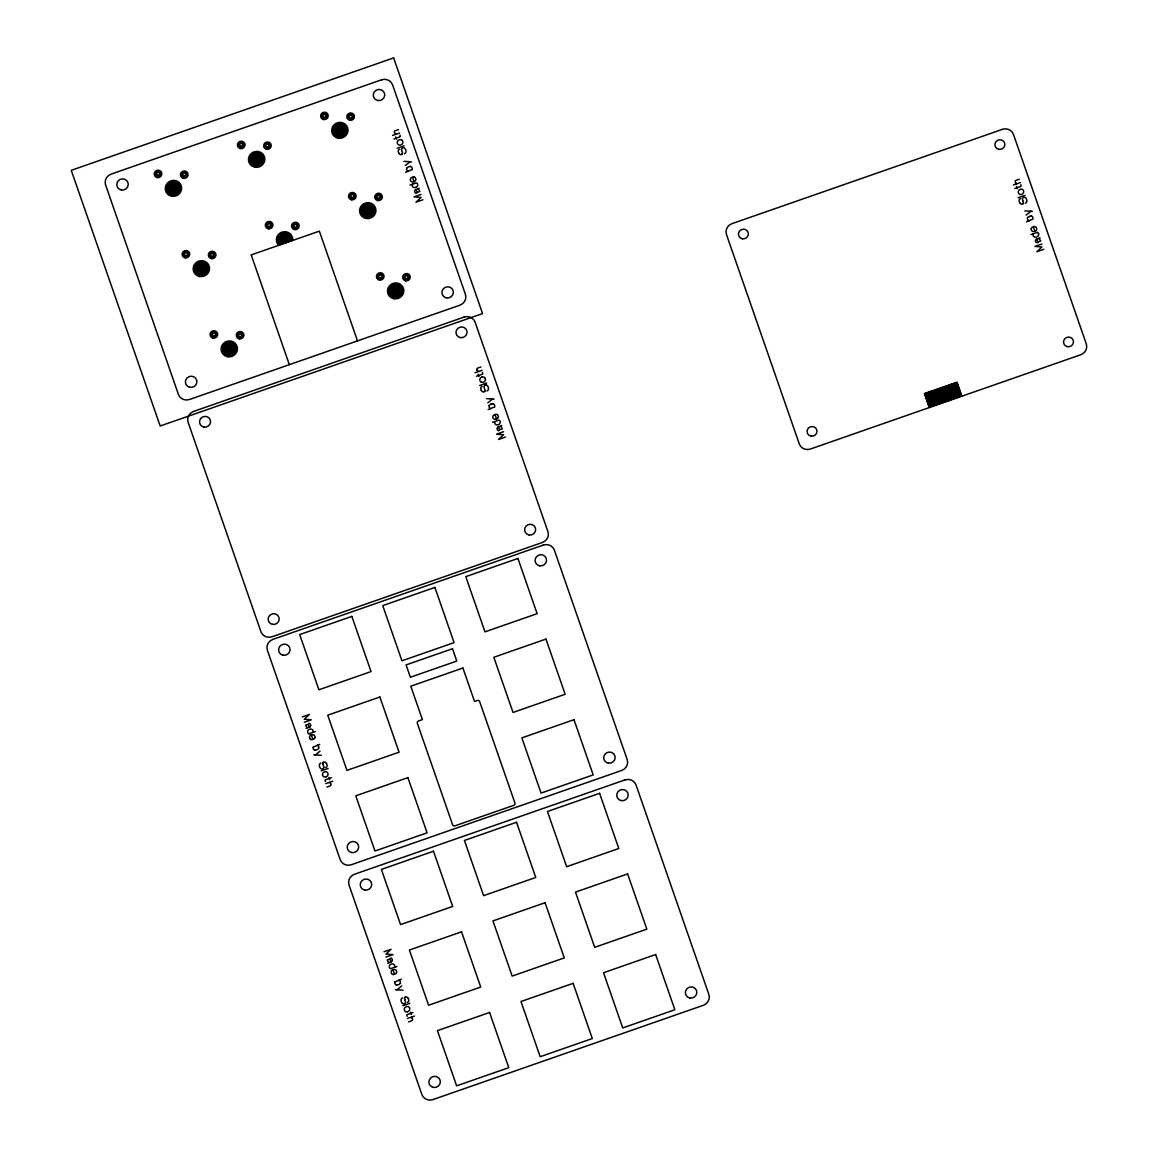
<?xml version="1.0" encoding="UTF-8"?>
<svg xmlns="http://www.w3.org/2000/svg" width="1158" height="1158" viewBox="0 0 1158 1158"><rect width="100%" height="100%" fill="white"/><g stroke="black" fill="none" stroke-linecap="round" stroke-linejoin="round"><path stroke-width="1.5" d="M310.822 725.574L310.141 726.732M414.521 191.099L415.201 189.926A4.111 3.966 -19.9 0 1 415.708 189.709M392.49 960.416L391.809 961.574A4.111 3.966 -19.9 0 1 391.288 961.791L391.23 961.82A8.265 7.976 -19.9 0 1 390.68 960.836L390.289 960.127A2.909 2.808 -19.9 0 0 389.566 959.128L387.192 960.011L388.755 962.718A2.678 2.591 -19.9 0 0 387.858 963.282M497.028 428.388L497.708 427.215A4.111 3.966 -19.9 0 1 498.215 426.998L500.705 426.13A2.678 2.591 -19.9 0 0 501.66 425.507M1035.397 240.647L1036.077 239.474A4.111 3.966 -19.9 0 1 1036.584 239.257L1039.059 238.389A2.678 2.591 -19.9 0 0 1040.029 237.766M323.762 767.768L323.039 768.68A2.75 2.649 -19.9 0 1 321.895 769.042A2.475 2.388 -19.9 0 1 320.23 767.942A3.995 3.865 -19.9 0 1 319.579 766.61L319.434 765.974M412.045 169.575L405.633 172.296M313.297 747.084L319.709 744.362M494.538 406.936L488.14 409.585M394.965 981.926L401.363 979.219M405.3 165.536L410.149 161.657M487.808 402.825L492.671 398.945M320.042 751.122L315.251 755.002M1026.176 215.084L1031.025 211.205M401.71 985.965L396.89 989.844M399.655 149.064L398.699 149.744A1.896 1.824 -19.9 0 0 398.366 150.41A3.011 2.895 -19.9 0 0 398.309 151.843A8.931 8.627 -19.9 0 0 398.468 152.393L398.497 152.494A3.749 3.619 -19.9 0 0 398.786 153.203M482.162 386.352L481.279 386.96A1.896 1.824 -19.9 0 0 480.874 387.698A3.011 2.895 -19.9 0 0 480.831 389.131A8.931 8.627 -19.9 0 0 480.975 389.681L481.004 389.768A3.749 3.619 -19.9 0 0 481.308 390.492M1020.531 198.611L1019.648 199.219A1.896 1.824 -19.9 0 0 1019.243 199.958A3.011 2.895 -19.9 0 0 1019.199 201.391A8.931 8.627 -19.9 0 0 1019.344 201.941L1019.373 202.042A3.749 3.619 -19.9 0 0 1019.662 202.751M325.688 767.595L326.628 766.914A1.896 1.824 -19.9 0 0 326.976 766.263A3.011 2.895 -19.9 0 0 327.019 764.816A8.931 8.627 -19.9 0 0 326.874 764.266L326.846 764.179A3.749 3.619 -19.9 0 0 326.542 763.469M407.355 1002.437L408.296 1001.757A1.896 1.824 -19.9 0 0 408.629 1001.105A3.011 2.895 -19.9 0 0 408.687 999.672A8.931 8.627 -19.9 0 0 408.542 999.122L408.513 999.021A3.749 3.619 -19.9 0 0 408.209 998.312M484.811 385.281L484.073 386.265A4.169 4.024 -19.9 0 0 484.232 387.727A9.322 8.989 -19.9 0 0 484.623 389.016A2.678 2.577 -19.9 0 1 484.869 390.999M1031.271 228.618A2.504 2.417 -19.9 0 0 1032.111 231.079L1032.545 231.339A3.792 3.662 -19.9 0 0 1033.457 231.528L1034.007 231.528A12.391 11.942 -19.9 0 0 1035.006 231.195L1035.136 231.151A2.548 2.446 -19.9 0 0 1036.584 229.747A2.055 1.983 -19.9 0 0 1036.7 228.719A3.72 3.59 -19.9 0 0 1036.367 227.692A1.983 1.911 -19.9 0 0 1035.049 226.577A8.526 8.222 -19.9 0 0 1034.137 226.519M311.068 735.055L311.198 735.012A12.391 11.942 -19.9 0 1 312.095 734.693M415.708 189.709L418.183 188.841A2.678 2.591 -19.9 0 0 419.153 188.233M498.215 426.998L498.345 426.955A8.265 7.976 -19.9 0 1 498.837 427.953L499.286 428.822A2.909 2.808 -19.9 0 0 499.938 429.676L502.297 428.865L500.893 426.173M1036.584 239.257L1036.642 239.228A8.265 7.976 -19.9 0 1 1037.206 240.227L1037.655 241.081A2.909 2.808 -19.9 0 0 1038.306 241.935M306.19 728.44A2.678 2.591 -19.9 0 1 307.159 727.846L309.635 726.949A4.111 3.966 -19.9 0 0 310.141 726.732M309.504 726.992L309.577 726.978A8.265 7.976 -19.9 0 1 309.012 725.994L308.578 725.183A2.909 2.808 -19.9 0 0 307.912 724.286L305.538 725.169L307.087 727.861M388.813 962.674L391.1 961.864M397.18 148.21L404.128 145.778M479.701 385.498L486.649 383.066M1018.07 197.757L1025.018 195.326M321.2 770.881L328.148 768.449M402.868 1005.737L409.816 1003.306M395.11 130.782L398.41 129.638M392.562 135.457L399.582 133.011M393.923 138.989L399.713 136.962M410.062 185.048L416.315 182.877A1.824 1.766 -19.9 0 1 417.589 184.021A2.707 2.606 -19.9 0 1 415.896 187.379M421.049 194.428L414.043 196.874L421.02 197.425L415.968 202.201L422.945 199.769M477.632 368.07L480.932 366.927M1015.986 180.33L1019.286 179.186M475.07 372.746L482.104 370.299M1013.438 185.005L1020.459 182.559M476.445 376.278L482.235 374.251M1014.799 188.537L1020.589 186.51M1026.509 221.844L1032.922 219.123A2.852 2.75 -19.9 0 0 1031.228 215.851M1030.938 234.596L1037.192 232.425M492.57 422.337L498.823 420.166A1.824 1.766 -19.9 0 1 500.097 421.295A2.707 2.606 -19.9 0 1 498.403 424.668M503.571 431.717L496.565 434.163L503.542 434.713L498.49 439.49L505.453 437.058M1041.925 243.976L1034.919 246.422L1041.91 246.972L1036.859 251.749L1043.821 249.317M934.115 398.019L952.165 391.737M302.383 716.889L309.36 714.457L304.308 719.234L311.285 719.784L304.279 722.23M309.027 733.781L315.266 731.61M325.615 779.696L331.405 777.684M325.745 783.648L332.766 781.201M326.918 787.02L330.218 785.877M384.051 951.731L391.028 949.299L385.976 954.076L392.953 954.626L385.947 957.073M390.68 968.638L396.933 966.467M407.283 1014.538L413.073 1012.526M407.413 1018.504L414.434 1016.058M408.586 1021.877L411.886 1020.719M416.663 193.212L415.867 193.241A2.591 2.504 -19.9 0 1 414.68 191.663M1037.481 242.775L1036.656 242.746A2.591 2.504 -19.9 0 1 1035.57 241.211L1035.455 241.24M499.17 430.501L498.374 430.53M308.665 723.446L309.562 723.461A2.591 2.504 -19.9 0 1 310.648 724.995M390.333 958.303L391.23 958.303M312.095 734.708L312.747 734.679A3.792 3.662 -19.9 0 1 313.543 734.823L314.108 735.113A2.504 2.417 -19.9 0 1 314.947 737.588M410.497 161.671L411.495 161.946M1031.373 211.219L1032.371 211.494M493.004 398.945L494.003 399.235M314.817 755.002L313.89 754.741M396.412 989.844L395.558 989.598M403.939 161.338L409.686 161.7M1024.816 210.886L1030.562 211.248M486.447 398.627L492.193 398.989M315.642 754.958L321.388 755.32M397.31 989.815L403.056 990.177M1016.811 183.644L1016.767 183.63A2.113 2.026 -19.9 0 1 1015.465 182.501M395.891 134.082L395.935 134.096A2.113 2.026 -19.9 0 1 394.589 132.953M478.399 371.371L478.457 371.385A2.113 2.026 -19.9 0 1 477.096 370.242M329.393 782.576L329.451 782.591A2.113 2.026 -19.9 0 1 330.739 783.72M411.061 1017.419L411.119 1017.433A2.113 2.026 -19.9 0 1 412.407 1018.562M1039.117 238.345L1040.695 240.965L1038.422 241.95M418.241 188.797L419.818 191.432L417.459 192.344A2.909 2.808 -19.9 0 1 416.779 191.533L416.402 190.781A8.265 7.976 -19.9 0 0 415.78 189.709M1028.926 220.932L1028.362 220.556A2.982 2.881 -19.9 0 1 1027.595 219.383M408.123 171.427L407.529 171.051A2.982 2.881 -19.9 0 1 406.704 169.835A2.302 2.215 -19.9 0 1 406.704 168.388M490.63 408.716L490.037 408.34A2.982 2.881 -19.9 0 1 489.226 407.124A2.302 2.215 -19.9 0 1 489.226 405.676M317.22 745.231L317.857 745.651A2.982 2.881 -19.9 0 1 318.624 746.823M398.888 980.073L399.524 980.508A2.982 2.881 -19.9 0 1 400.292 981.68A2.302 2.215 -19.9 0 1 400.292 983.113M1034.905 231.224L1033.341 226.736A8.381 8.077 -19.9 0 0 1032.386 227.229A2.736 2.634 -19.9 0 0 1031.662 227.822A1.983 1.911 -19.9 0 0 1031.257 228.618M1016.521 186.525L1017.303 188.783M961.922 396.181L957.044 382.169L924.345 393.561L929.223 407.587M414.028 181.676L412.465 177.188A8.381 8.077 -19.9 0 0 411.495 177.681A2.736 2.634 -19.9 0 0 410.786 178.274A1.983 1.911 -19.9 0 0 410.366 179.07A2.504 2.417 -19.9 0 0 411.235 181.531L411.799 181.835A3.792 3.662 -19.9 0 0 412.581 181.98L413.232 181.965A12.391 11.942 -19.9 0 0 414.13 181.647L414.26 181.603A2.548 2.446 -19.9 0 0 415.708 180.199A2.055 1.983 -19.9 0 0 415.809 179.172A3.72 3.59 -19.9 0 0 415.49 178.144A1.983 1.911 -19.9 0 0 414.159 177.044M496.536 418.964L494.987 414.477A8.381 8.077 -19.9 0 0 494.017 414.969A2.736 2.634 -19.9 0 0 493.294 415.563A1.983 1.911 -19.9 0 0 492.888 416.359A2.504 2.417 -19.9 0 0 493.742 418.82L494.307 419.124A3.792 3.662 -19.9 0 0 495.103 419.268L495.754 419.254A12.391 11.942 -19.9 0 0 496.637 418.935L496.768 418.892A2.548 2.446 -19.9 0 0 498.215 417.488M395.645 136.977L396.427 139.235M478.153 374.266L478.934 376.524M357.504 340.901L319.347 231.151L251.199 254.905L289.355 364.669M328.901 777.423L329.697 779.696M410.569 1012.28L411.365 1014.538M311.299 734.983L312.863 739.47A8.381 8.077 -19.9 0 0 313.832 738.978A2.736 2.634 -19.9 0 0 314.556 738.399A1.983 1.911 -19.9 0 0 314.962 737.588M392.967 969.839L394.531 974.327A8.381 8.077 -19.9 0 0 395.5 973.835A2.736 2.634 -19.9 0 0 396.224 973.241A1.983 1.911 -19.9 0 0 396.629 972.445A2.504 2.417 -19.9 0 0 395.761 969.97L395.196 969.68A3.792 3.662 -19.9 0 0 394.415 969.521L393.763 969.55A12.391 11.942 -19.9 0 0 392.866 969.868A2.548 2.446 -19.9 0 0 391.303 971.301A2.055 1.983 -19.9 0 0 391.187 972.344A3.72 3.59 -19.9 0 0 391.505 973.371A1.983 1.911 -19.9 0 0 392.837 974.471A8.526 8.222 -19.9 0 0 393.749 974.544M1015.609 182.385A1.824 1.766 -19.9 0 1 1015.305 180.836M1020.763 184.759A1.824 1.766 -19.9 0 1 1021.153 185.917M1022.977 204.011A2.33 2.244 -19.9 0 1 1019.836 202.693M1022.803 203.634A1.896 1.824 -19.9 0 0 1023.107 203.229A2.678 2.577 -19.9 0 0 1022.934 201.318M1022.992 201.289A9.322 8.989 -19.9 0 1 1022.572 200.001M1022.586 199.987A4.169 4.024 -19.9 0 1 1022.398 198.525L1023.18 197.54A2.75 2.649 -19.9 0 1 1024.309 197.164A2.475 2.388 -19.9 0 1 1025.974 198.279A3.995 3.865 -19.9 0 1 1026.639 199.596L1026.77 200.233A3.315 3.199 -19.9 0 1 1026.856 200.956A3.546 3.431 -19.9 0 1 1026.77 201.478A3.011 2.909 -19.9 0 1 1026.61 201.955A2.475 2.388 -19.9 0 1 1026.002 202.853A6.832 6.601 -19.9 0 1 1025.264 203.171M1031.112 216.141A2.837 2.736 -19.9 0 0 1029.578 216.387A4.154 4.01 -19.9 0 0 1029.071 216.546M1029.1 216.618A2.996 2.895 -19.9 0 0 1027.508 217.892A2.302 2.215 -19.9 0 0 1027.566 219.398M1037.192 232.396A1.824 1.766 -19.9 0 1 1038.465 233.569M1038.523 233.54A2.707 2.606 -19.9 0 1 1036.772 236.927A3.46 3.329 -19.9 0 1 1034.702 237.057A2.359 2.273 -19.9 0 1 1033.414 233.771M278.673 245.322A8.236 7.947 -19.9 0 1 281.944 232.136A8.236 7.947 -19.9 0 1 292.684 240.444M279.903 244.903A7.078 6.832 -19.9 0 1 278.528 236.203A7.078 6.832 -19.9 0 1 287.141 233.192A7.078 6.832 -19.9 0 1 291.454 240.864M281.22 244.439A5.92 5.718 -19.9 0 1 279.396 236.956A5.92 5.718 -19.9 0 1 286.938 234.321A5.92 5.718 -19.9 0 1 290.151 241.327M282.697 243.933A4.777 4.603 -19.9 0 1 280.25 237.752A4.777 4.603 -19.9 0 1 286.75 235.479A4.777 4.603 -19.9 0 1 288.675 241.848M330.595 783.821A1.824 1.766 -19.9 0 1 330.899 785.37M325.456 781.462A1.824 1.766 -19.9 0 1 325.051 780.289M326.165 776.83A2.823 2.721 -19.9 0 0 326.73 771.908A2.938 2.837 -19.9 0 0 323.183 776.381A2.359 2.273 -19.9 0 0 325.094 776.975L325.702 776.873A4.733 4.56 -19.9 0 0 326.136 776.743M323.227 762.196A2.33 2.244 -19.9 0 1 326.382 763.513M323.096 762.977A1.896 1.824 -19.9 0 1 323.415 762.586M323.27 764.902A2.678 2.577 -19.9 0 1 322.981 762.948M323.227 764.931A9.322 8.989 -19.9 0 1 323.647 766.205A4.169 4.024 -19.9 0 1 323.82 767.682M319.449 765.974A3.315 3.199 -19.9 0 1 319.347 765.25A3.546 3.431 -19.9 0 1 319.449 764.729M319.449 764.729A3.011 2.909 -19.9 0 1 319.594 764.251A2.475 2.388 -19.9 0 1 320.216 763.368A6.832 6.601 -19.9 0 1 320.954 763.035M314.99 750.355A2.852 2.75 -19.9 0 1 313.181 747.055M315.106 750.066A2.837 2.736 -19.9 0 0 316.641 749.819A4.154 4.01 -19.9 0 0 317.133 749.66A2.996 2.895 -19.9 0 0 318.711 748.314A2.302 2.215 -19.9 0 0 318.653 746.823M309.012 733.81A1.824 1.766 -19.9 0 1 307.753 732.652A2.707 2.606 -19.9 0 1 309.432 729.279A3.46 3.329 -19.9 0 1 311.502 729.149A2.359 2.273 -19.9 0 1 312.805 732.435M312.081 739.701A8.526 8.222 -19.9 0 1 311.169 739.615A1.983 1.911 -19.9 0 1 309.866 738.514M309.837 738.514A3.72 3.59 -19.9 0 1 309.519 737.501A2.055 1.983 -19.9 0 1 309.649 736.459A2.548 2.446 -19.9 0 1 311.068 735.041M391.288 958.231A2.591 2.504 -19.9 0 1 392.316 959.837M390.68 968.667A1.824 1.766 -19.9 0 1 389.406 967.495A2.707 2.606 -19.9 0 1 391.1 964.136A3.46 3.329 -19.9 0 1 393.17 964.006A2.359 2.273 -19.9 0 1 394.458 967.292M396.658 985.197A2.852 2.75 -19.9 0 1 394.849 981.912M396.76 984.908A2.837 2.736 -19.9 0 0 398.309 984.676A4.154 4.01 -19.9 0 0 398.801 984.503A2.996 2.895 -19.9 0 0 400.379 983.171M404.895 997.052A2.33 2.244 -19.9 0 1 408.036 998.37M404.764 997.82A1.896 1.824 -19.9 0 1 405.068 997.429M404.938 999.745A2.678 2.577 -19.9 0 1 404.649 997.805M404.88 999.774A9.322 8.989 -19.9 0 1 405.314 1001.062A4.169 4.024 -19.9 0 1 405.474 1002.524L404.837 1003.45A2.75 2.649 -19.9 0 1 403.563 1003.899A2.475 2.388 -19.9 0 1 401.898 1002.785A3.995 3.865 -19.9 0 1 401.233 1001.467L401.102 1000.83A3.315 3.199 -19.9 0 1 401.015 1000.092A3.546 3.431 -19.9 0 1 401.117 999.571A3.011 2.909 -19.9 0 1 401.261 999.093A2.475 2.388 -19.9 0 1 401.884 998.21A6.832 6.601 -19.9 0 1 402.622 997.878M407.124 1016.304A1.824 1.766 -19.9 0 1 406.719 1015.146M412.262 1018.664A1.824 1.766 -19.9 0 1 412.566 1020.227M413.261 176.971A8.526 8.222 -19.9 0 1 414.159 177.058M415.867 187.306A3.46 3.329 -19.9 0 1 413.826 187.509A2.359 2.273 -19.9 0 1 412.538 184.223M410.337 166.303A2.852 2.75 -19.9 0 1 412.147 169.604M410.236 166.593A2.837 2.736 -19.9 0 0 408.702 166.839A4.154 4.01 -19.9 0 0 408.195 166.998A2.996 2.895 -19.9 0 0 406.632 168.344M402.101 154.463A2.33 2.244 -19.9 0 1 398.96 153.145M402.231 153.681A1.896 1.824 -19.9 0 1 401.927 154.086M402.347 153.71A2.678 2.577 -19.9 0 0 402.058 151.77A9.322 8.989 -19.9 0 1 401.681 150.453M401.71 150.439A4.169 4.024 -19.9 0 1 401.522 148.977L402.304 147.992A2.75 2.649 -19.9 0 1 403.433 147.616A2.475 2.388 -19.9 0 1 405.097 148.731A3.995 3.865 -19.9 0 1 405.763 150.048L405.893 150.685A3.315 3.199 -19.9 0 1 405.98 151.423A3.546 3.431 -19.9 0 1 405.893 151.93A3.011 2.909 -19.9 0 1 405.734 152.407A2.475 2.388 -19.9 0 1 405.112 153.305A6.832 6.601 -19.9 0 1 404.388 153.623M402.144 140.277A2.938 2.837 -19.9 0 1 398.584 144.793A2.823 2.721 -19.9 0 1 399.163 139.843A4.733 4.56 -19.9 0 1 399.626 139.8L400.234 139.698A2.359 2.273 -19.9 0 1 402.101 140.321M399.872 135.211A1.824 1.766 -19.9 0 1 400.277 136.369M394.733 132.837A1.824 1.766 -19.9 0 1 394.429 131.288M495.769 414.26A8.526 8.222 -19.9 0 1 496.666 414.347A1.983 1.911 -19.9 0 1 497.983 415.447A3.72 3.59 -19.9 0 1 498.331 416.446A2.055 1.983 -19.9 0 1 498.201 417.488M498.229 430.573A2.591 2.504 -19.9 0 1 497.202 428.952M498.389 424.595A3.46 3.329 -19.9 0 1 496.348 424.798A2.359 2.273 -19.9 0 1 495.045 421.512M492.859 403.592A2.852 2.75 -19.9 0 1 494.654 406.892M491.209 404.128A2.837 2.736 -19.9 0 1 492.743 403.881M490.717 404.287A4.154 4.01 -19.9 0 1 491.195 404.099M489.139 405.633A2.996 2.895 -19.9 0 1 490.731 404.359M484.609 391.751A2.33 2.244 -19.9 0 1 481.467 390.434M484.753 390.97A1.896 1.824 -19.9 0 1 484.435 391.375M484.826 385.296A2.75 2.649 -19.9 0 1 485.955 384.905M485.969 384.948A2.475 2.388 -19.9 0 1 487.605 386.019A3.995 3.865 -19.9 0 1 488.271 387.337L488.401 387.973A3.315 3.199 -19.9 0 1 488.488 388.697A3.546 3.431 -19.9 0 1 488.401 389.218A3.011 2.909 -19.9 0 1 488.256 389.696A2.475 2.388 -19.9 0 1 487.634 390.593A6.832 6.601 -19.9 0 1 486.896 390.912M484.666 377.566A2.938 2.837 -19.9 0 1 481.091 382.082M481.12 382.039A2.823 2.721 -19.9 0 1 481.685 377.117M481.714 377.219A4.733 4.56 -19.9 0 1 482.148 377.088L482.756 376.987A2.359 2.273 -19.9 0 1 484.609 377.609M482.394 372.5A1.824 1.766 -19.9 0 1 482.799 373.658M477.241 370.126A1.824 1.766 -19.9 0 1 476.937 368.577M172.151 188.334C174.901 192.604 175.191 183.977 172.151 188.334M200.059 268.598C202.578 272.868 203.345 264.531 200.059 268.511M227.967 348.862C230.312 353.219 231.441 344.751 227.981 348.775M255.339 159.312C257.727 163.712 258.654 155.158 255.339 159.312M283.247 239.59C285.823 243.904 286.402 235.378 283.261 239.503M338.527 130.304C340.799 134.661 342.117 126.193 338.541 130.217M366.435 210.582C368.852 214.983 369.735 206.399 366.435 210.582M394.357 290.846C397.078 295.116 397.382 286.518 394.357 290.846M393.648 57.9L71.26 170.327L160.18 425.999L482.553 313.572L393.648 57.9M381.518 79.815L111.125 174.105A8.801 8.482 -19.9 0 0 105.61 185.005L178.404 394.371A8.801 8.482 -19.9 0 0 189.507 399.481L459.885 305.191A8.801 8.482 -19.9 0 0 465.4 294.291L392.605 84.925A8.801 8.482 -19.9 0 0 381.518 79.815M464.025 317.104L193.647 411.394A8.801 8.482 -19.9 0 0 188.117 422.294L260.926 631.66A8.801 8.482 -19.9 0 0 272.014 636.77L542.393 542.48A8.801 8.482 -19.9 0 0 547.922 531.58L475.113 322.214A8.801 8.482 -19.9 0 0 464.025 317.104M1002.394 129.363L732.001 223.653A8.801 8.482 -19.9 0 0 726.486 234.553L799.295 443.919A8.801 8.482 -19.9 0 0 810.383 449.029L1080.761 354.739A8.801 8.482 -19.9 0 0 1086.276 343.839L1013.482 134.473A8.801 8.482 -19.9 0 0 1002.394 129.363M956.798 382.647L924.837 393.792L929.469 407.109L961.43 395.964L956.798 382.647M956.566 383.124L925.314 394.01L929.7 406.632L960.952 395.732L956.566 383.124M956.32 383.602L925.807 394.241L929.946 406.154L960.46 395.515L956.32 383.602M956.074 384.08L926.284 394.458L930.192 405.676L959.982 395.298L956.074 384.08M955.842 384.557L926.776 394.69L930.424 405.199L959.49 395.066L955.842 384.557M955.596 385.035L927.254 394.907L930.67 404.721L959.012 394.849L955.596 385.035M955.35 385.513L927.746 395.139L930.916 404.243L958.52 394.617L955.35 385.513M955.118 385.99L928.224 395.356L931.148 403.766L958.042 394.4L955.118 385.99M954.872 386.468L928.716 395.587L931.394 403.288L957.55 394.169L954.872 386.468M954.626 386.931L929.194 395.804L931.64 402.81L957.073 393.952L954.626 386.931M954.395 387.409L929.686 396.036L931.886 402.333L956.58 393.72L954.395 387.409M954.149 387.887L930.163 396.253L932.118 401.855L956.103 393.503L954.149 387.887M953.903 388.364L930.656 396.485L932.364 401.392L955.611 393.271L953.903 388.364M953.671 388.842L931.148 396.702L932.61 400.914L955.133 393.054L953.671 388.842M953.425 389.32L931.625 396.919L932.841 400.436L954.641 392.823L953.425 389.32M953.179 389.797L932.118 397.151L933.087 399.959L954.163 392.605L953.179 389.797M952.947 390.275L932.595 397.368L933.334 399.481L953.671 392.388L952.947 390.275M952.701 390.753L933.087 397.599L933.565 399.003L953.193 392.157L952.701 390.753M952.455 391.23L933.565 397.816L933.811 398.526L952.701 391.94L952.455 391.23M543.305 545.071L272.912 639.361A8.801 8.482 -19.9 0 0 267.397 650.275L340.191 859.627A8.801 8.482 -19.9 0 0 351.294 864.751L621.672 770.461A8.801 8.482 -19.9 0 0 627.187 759.547L554.393 550.195A8.801 8.482 -19.9 0 0 543.305 545.071M351.844 616.389L299.705 634.57L318.899 689.763L371.038 671.582L351.844 616.389M434.887 587.424L382.748 605.605L401.942 660.798L454.081 642.618L434.887 587.424M517.93 558.46L465.791 576.641L484.985 631.848L537.124 613.668L517.93 558.46M452.503 648.726L406.082 664.909L410.366 677.242L456.788 661.059L452.503 648.726M379.867 697L327.743 715.181L346.937 770.388L399.061 752.208L379.867 697M462.911 668.036L410.786 686.216L422.395 719.625L418.559 720.971A1.925 1.853 -19.9 0 0 417.358 723.359L452.59 824.699A1.925 1.853 -19.9 0 0 455.022 825.813L513.703 805.346A1.925 1.853 -19.9 0 0 514.919 802.972L479.673 701.618A1.925 1.853 -19.9 0 0 477.255 700.503L474.534 701.444L462.911 668.036M545.968 639.086L493.829 657.266L513.023 712.459L565.162 694.279L545.968 639.086M407.906 777.626L355.767 795.807L374.96 851L427.099 832.819L407.906 777.626M573.992 719.697L521.867 737.878L541.061 793.085L593.186 774.905L573.992 719.697M624.958 779.927L354.58 874.218A8.801 8.482 -19.9 0 0 349.065 885.117L421.859 1094.484A8.801 8.482 -19.9 0 0 432.947 1099.593L703.34 1005.303A8.801 8.482 -19.9 0 0 708.855 994.404L636.06 785.037A8.801 8.482 -19.9 0 0 624.958 779.927M433.497 851.231L381.373 869.412L400.567 924.605L452.691 906.425L433.497 851.231M516.54 822.267L464.416 840.447L483.61 895.655L535.749 877.475L516.54 822.267M599.598 793.317L547.459 811.497L566.653 866.691L618.792 848.51L599.598 793.317M461.535 931.843L409.396 950.023L428.59 1005.231L480.729 987.05L461.535 931.843M545.085 902.719L492.961 920.9L512.154 976.093L564.279 957.912L545.085 902.719M627.622 873.928L575.497 892.109L594.691 947.316L646.83 929.136L627.622 873.928M489.573 1012.468L437.435 1030.649L456.628 1085.842L508.767 1067.662L489.573 1012.468M573.123 983.33L520.984 1001.511L540.178 1056.718L592.317 1038.538L573.123 983.33M655.66 954.554L603.521 972.734L622.729 1027.928L674.853 1009.747L655.66 954.554M1020.719 189.304L1020.516 189.347A4.733 4.56 -19.9 0 0 1020.082 189.478A2.823 2.721 -19.9 0 0 1019.489 194.298A2.938 2.837 -19.9 0 0 1023.021 189.825A2.359 2.273 -19.9 0 0 1021.11 189.232L1020.719 189.304M407.37 1011.716L406.762 1011.817A2.359 2.273 -19.9 0 1 404.909 1011.18A2.938 2.837 -19.9 0 1 408.412 1006.707A2.823 2.721 -19.9 0 1 407.833 1011.672A4.733 4.56 -19.9 0 1 407.37 1011.716M1067.517 346.676A4.979 4.806 -19.9 0 0 1073.22 340.278A4.979 4.806 -19.9 0 0 1064.781 338.802A4.979 4.806 -19.9 0 0 1067.517 346.676M998.905 149.339A4.979 4.806 -19.9 0 0 1004.594 142.941A4.979 4.806 -19.9 0 0 996.17 141.464A4.979 4.806 -19.9 0 0 998.905 149.339M742.423 238.78A4.979 4.806 -19.9 0 0 748.111 232.382A4.979 4.806 -19.9 0 0 739.687 230.905A4.979 4.806 -19.9 0 0 742.423 238.78M811.049 436.117A4.979 4.806 -19.9 0 0 816.737 429.719A4.979 4.806 -19.9 0 0 808.313 428.243A4.979 4.806 -19.9 0 0 811.049 436.117M240.878 146.342A1.52 1.462 -19.9 0 0 242.673 144.446A1.52 1.462 -19.9 0 0 240.126 143.91A1.52 1.462 -19.9 0 0 240.878 146.342M240.603 147.428A2.678 2.577 -19.9 0 0 243.773 144.099A2.678 2.577 -19.9 0 0 239.286 143.172A2.678 2.577 -19.9 0 0 240.603 147.428M267.093 147.109A1.52 1.462 -19.9 0 0 268.888 145.228A1.52 1.462 -19.9 0 0 266.354 144.692A1.52 1.462 -19.9 0 0 267.093 147.109M266.832 148.21A2.663 2.577 -19.9 0 0 269.988 144.88A2.663 2.577 -19.9 0 0 265.515 143.954A2.663 2.577 -19.9 0 0 266.832 148.21M256.092 161.7A2.461 2.374 -19.9 0 0 258.987 158.603A2.461 2.374 -19.9 0 0 254.847 157.778A2.461 2.374 -19.9 0 0 256.092 161.7M255.831 162.8A3.619 3.488 -19.9 0 0 260.087 158.255A3.619 3.488 -19.9 0 0 253.993 157.039A3.619 3.488 -19.9 0 0 255.831 162.8M255.585 163.886A4.777 4.603 -19.9 0 0 261.187 157.908A4.777 4.603 -19.9 0 0 253.153 156.301A4.777 4.603 -19.9 0 0 255.585 163.886M255.325 164.986A5.92 5.718 -19.9 0 0 262.287 157.546A5.92 5.718 -19.9 0 0 252.314 155.548A5.92 5.718 -19.9 0 0 255.325 164.986M255.064 166.086A7.078 6.832 -19.9 0 0 263.373 157.198A7.078 6.832 -19.9 0 0 251.474 154.81A7.078 6.832 -19.9 0 0 255.064 166.086M266.572 149.295A3.821 3.691 -19.9 0 0 271.088 144.533A3.821 3.691 -19.9 0 0 264.675 143.201A3.821 3.691 -19.9 0 0 266.572 149.295M240.343 148.528A3.821 3.691 -19.9 0 0 244.874 143.751A3.821 3.691 -19.9 0 0 238.447 142.42A3.821 3.691 -19.9 0 0 240.343 148.528M254.803 167.186A8.236 7.947 -19.9 0 0 264.473 156.837A8.236 7.947 -19.9 0 0 250.635 154.072A8.236 7.947 -19.9 0 0 254.803 167.186M268.251 228.792A3.821 3.691 -19.9 0 0 272.781 224.03A3.821 3.691 -19.9 0 0 266.369 222.683A3.821 3.691 -19.9 0 0 268.251 228.792M294.479 229.573A3.821 3.691 -19.9 0 0 299.01 224.811A3.821 3.691 -19.9 0 0 292.583 223.465A3.821 3.691 -19.9 0 0 294.479 229.573M283.753 243.064A3.619 3.488 -19.9 0 0 287.995 238.519A3.619 3.488 -19.9 0 0 281.915 237.303A3.619 3.488 -19.9 0 0 283.753 243.064M284 241.964A2.461 2.374 -19.9 0 0 286.894 238.881A2.461 2.374 -19.9 0 0 282.755 238.041A2.461 2.374 -19.9 0 0 284 241.964M294.74 228.473A2.663 2.577 -19.9 0 0 297.91 225.144A2.663 2.577 -19.9 0 0 293.423 224.218A2.663 2.577 -19.9 0 0 294.74 228.473M295.015 227.388A1.52 1.462 -19.9 0 0 296.81 225.492A1.52 1.462 -19.9 0 0 294.262 224.97A1.52 1.462 -19.9 0 0 295.015 227.388M268.526 227.706A2.678 2.577 -19.9 0 0 271.681 224.377A2.678 2.577 -19.9 0 0 267.194 223.436A2.678 2.577 -19.9 0 0 268.526 227.706M268.786 226.606A1.52 1.462 -19.9 0 0 270.581 224.71A1.52 1.462 -19.9 0 0 268.034 224.189A1.52 1.462 -19.9 0 0 268.786 226.606M190.013 387.322A5.776 5.573 -19.9 0 0 196.599 379.911A5.776 5.573 -19.9 0 0 186.843 378.203A5.776 5.573 -19.9 0 0 190.013 387.322M157.676 175.35A1.52 1.462 -19.9 0 0 159.486 173.454A1.52 1.462 -19.9 0 0 156.938 172.933A1.52 1.462 -19.9 0 0 157.676 175.35M157.416 176.45A2.678 2.577 -19.9 0 0 160.586 173.107A2.678 2.577 -19.9 0 0 156.098 172.18A2.678 2.577 -19.9 0 0 157.416 176.45M183.905 176.132A1.52 1.462 -19.9 0 0 185.7 174.236A1.52 1.462 -19.9 0 0 183.152 173.714A1.52 1.462 -19.9 0 0 183.905 176.132M183.644 177.217A2.663 2.577 -19.9 0 0 186.8 173.888A2.663 2.577 -19.9 0 0 182.327 172.962A2.663 2.577 -19.9 0 0 183.644 177.217M172.904 190.708A2.461 2.374 -19.9 0 0 175.799 187.625A2.461 2.374 -19.9 0 0 171.645 186.785A2.461 2.374 -19.9 0 0 172.904 190.708M172.643 191.808A3.619 3.488 -19.9 0 0 176.899 187.263A3.619 3.488 -19.9 0 0 170.805 186.047A3.619 3.488 -19.9 0 0 172.643 191.808M172.383 192.908A4.777 4.603 -19.9 0 0 177.985 186.916A4.777 4.603 -19.9 0 0 169.965 185.309A4.777 4.603 -19.9 0 0 172.383 192.908M172.137 193.994A5.92 5.718 -19.9 0 0 179.085 186.554A5.92 5.718 -19.9 0 0 169.126 184.571A5.92 5.718 -19.9 0 0 172.137 193.994M171.876 195.094A7.078 6.832 -19.9 0 0 180.185 186.206A7.078 6.832 -19.9 0 0 168.286 183.818A7.078 6.832 -19.9 0 0 171.876 195.094M183.369 178.318A3.821 3.691 -19.9 0 0 187.9 173.541A3.821 3.691 -19.9 0 0 181.488 172.209A3.821 3.691 -19.9 0 0 183.369 178.318M157.155 177.536A3.821 3.691 -19.9 0 0 161.686 172.774A3.821 3.691 -19.9 0 0 155.259 171.427A3.821 3.691 -19.9 0 0 157.155 177.536M171.616 196.194A8.236 7.947 -19.9 0 0 181.285 185.859A8.236 7.947 -19.9 0 0 167.432 183.08A8.236 7.947 -19.9 0 0 171.616 196.194M213.506 335.892A1.52 1.462 -19.9 0 0 215.301 333.996A1.52 1.462 -19.9 0 0 212.754 333.461A1.52 1.462 -19.9 0 0 213.506 335.892M213.246 336.978A2.678 2.577 -19.9 0 0 216.401 333.649A2.678 2.577 -19.9 0 0 211.914 332.722A2.678 2.577 -19.9 0 0 213.246 336.978M239.735 336.66A1.52 1.462 -19.9 0 0 241.53 334.778A1.52 1.462 -19.9 0 0 238.982 334.242A1.52 1.462 -19.9 0 0 239.735 336.66M239.46 337.76A2.663 2.577 -19.9 0 0 242.63 334.43A2.663 2.577 -19.9 0 0 238.143 333.504A2.663 2.577 -19.9 0 0 239.46 337.76M228.719 351.25A2.461 2.374 -19.9 0 0 231.614 348.153A2.461 2.374 -19.9 0 0 227.475 347.328A2.461 2.374 -19.9 0 0 228.719 351.25M228.473 352.35A3.619 3.488 -19.9 0 0 232.715 347.805A3.619 3.488 -19.9 0 0 226.635 346.589A3.619 3.488 -19.9 0 0 228.473 352.35M228.213 353.436A4.777 4.603 -19.9 0 0 233.815 347.443A4.777 4.603 -19.9 0 0 225.796 345.837A4.777 4.603 -19.9 0 0 228.213 353.436M227.952 354.536A5.92 5.718 -19.9 0 0 234.915 347.096A5.92 5.718 -19.9 0 0 224.942 345.098A5.92 5.718 -19.9 0 0 227.952 354.536M227.692 355.636A7.078 6.832 -19.9 0 0 236.015 346.749A7.078 6.832 -19.9 0 0 224.102 344.36A7.078 6.832 -19.9 0 0 227.692 355.636M239.199 338.845A3.821 3.691 -19.9 0 0 243.73 334.083A3.821 3.691 -19.9 0 0 237.303 332.751A3.821 3.691 -19.9 0 0 239.199 338.845M212.971 338.078A3.821 3.691 -19.9 0 0 217.501 333.301A3.821 3.691 -19.9 0 0 211.089 331.97A3.821 3.691 -19.9 0 0 212.971 338.078M351.8 852.577A5.776 5.573 -19.9 0 0 358.387 845.181A5.776 5.573 -19.9 0 0 348.63 843.473A5.776 5.573 -19.9 0 0 351.8 852.577M283.174 655.24A5.776 5.573 -19.9 0 0 289.761 647.829A5.776 5.573 -19.9 0 0 280.004 646.135A5.776 5.573 -19.9 0 0 283.174 655.24M539.657 565.799A5.776 5.573 -19.9 0 0 546.243 558.388A5.776 5.573 -19.9 0 0 536.487 556.694A5.776 5.573 -19.9 0 0 539.657 565.799M608.283 763.136A5.776 5.573 -19.9 0 0 614.869 755.74A5.776 5.573 -19.9 0 0 605.113 754.032A5.776 5.573 -19.9 0 0 608.283 763.136M689.936 997.993A5.776 5.573 -19.9 0 0 696.537 990.582A5.776 5.573 -19.9 0 0 686.781 988.874A5.776 5.573 -19.9 0 0 689.936 997.993M621.325 800.641A5.776 5.573 -19.9 0 0 627.911 793.244A5.776 5.573 -19.9 0 0 618.155 791.536A5.776 5.573 -19.9 0 0 621.325 800.641M364.842 890.082A5.776 5.573 -19.9 0 0 371.429 882.685A5.776 5.573 -19.9 0 0 361.672 880.977A5.776 5.573 -19.9 0 0 364.842 890.082M433.468 1087.42A5.776 5.573 -19.9 0 0 440.054 1080.023A5.776 5.573 -19.9 0 0 430.298 1078.315A5.776 5.573 -19.9 0 0 433.468 1087.42M121.387 189.97A5.776 5.573 -19.9 0 0 127.973 182.573A5.776 5.573 -19.9 0 0 118.217 180.865A5.776 5.573 -19.9 0 0 121.387 189.97M377.87 100.529A5.776 5.573 -19.9 0 0 384.456 93.132A5.776 5.573 -19.9 0 0 374.7 91.424A5.776 5.573 -19.9 0 0 377.87 100.529M446.481 297.881A5.776 5.573 -19.9 0 0 453.082 290.47A5.776 5.573 -19.9 0 0 443.326 288.776A5.776 5.573 -19.9 0 0 446.481 297.881M203.953 427.041A5.544 5.341 -19.9 0 0 210.278 419.934A5.544 5.341 -19.9 0 0 200.899 418.299A5.544 5.341 -19.9 0 0 203.953 427.041M460.421 337.6A5.544 5.341 -19.9 0 0 466.761 330.493A5.544 5.341 -19.9 0 0 457.381 328.858A5.544 5.341 -19.9 0 0 460.421 337.6M529.047 534.953A5.544 5.341 -19.9 0 0 535.372 527.831A5.544 5.341 -19.9 0 0 526.007 526.195A5.544 5.341 -19.9 0 0 529.047 534.953M272.564 624.379A5.544 5.341 -19.9 0 0 278.904 617.272A5.544 5.341 -19.9 0 0 269.524 615.636A5.544 5.341 -19.9 0 0 272.564 624.379M227.446 356.722A8.236 7.947 -19.9 0 0 237.115 346.387A8.236 7.947 -19.9 0 0 223.262 343.622A8.236 7.947 -19.9 0 0 227.446 356.722M199.523 276.458A8.236 7.947 -19.9 0 0 209.193 266.123A8.236 7.947 -19.9 0 0 195.355 263.344A8.236 7.947 -19.9 0 0 199.523 276.458M185.063 257.8A3.821 3.691 -19.9 0 0 189.594 253.037A3.821 3.691 -19.9 0 0 183.167 251.706A3.821 3.691 -19.9 0 0 185.063 257.8M211.292 258.581A3.821 3.691 -19.9 0 0 215.808 253.819A3.821 3.691 -19.9 0 0 209.395 252.473A3.821 3.691 -19.9 0 0 211.292 258.581M199.784 275.358A7.078 6.832 -19.9 0 0 208.107 266.47A7.078 6.832 -19.9 0 0 196.194 264.096A7.078 6.832 -19.9 0 0 199.784 275.358M200.044 274.272A5.92 5.718 -19.9 0 0 207.007 266.832A5.92 5.718 -19.9 0 0 197.034 264.835A5.92 5.718 -19.9 0 0 200.044 274.272M200.305 273.172A4.777 4.603 -19.9 0 0 205.907 267.18A4.777 4.603 -19.9 0 0 197.873 265.573A4.777 4.603 -19.9 0 0 200.305 273.172M200.551 272.072A3.619 3.488 -19.9 0 0 204.807 267.541A3.619 3.488 -19.9 0 0 198.713 266.311A3.619 3.488 -19.9 0 0 200.551 272.072M200.812 270.986A2.461 2.374 -19.9 0 0 203.707 267.889A2.461 2.374 -19.9 0 0 199.567 267.064A2.461 2.374 -19.9 0 0 200.812 270.986M211.552 257.481A2.663 2.577 -19.9 0 0 214.708 254.167A2.663 2.577 -19.9 0 0 210.235 253.226A2.663 2.577 -19.9 0 0 211.552 257.481M211.813 256.396A1.52 1.462 -19.9 0 0 213.608 254.499A1.52 1.462 -19.9 0 0 211.074 253.978A1.52 1.462 -19.9 0 0 211.813 256.396M185.323 256.714A2.678 2.577 -19.9 0 0 188.493 253.385A2.678 2.577 -19.9 0 0 184.006 252.444A2.678 2.577 -19.9 0 0 185.323 256.714M185.598 255.614A1.52 1.462 -19.9 0 0 187.393 253.732A1.52 1.462 -19.9 0 0 184.846 253.197A1.52 1.462 -19.9 0 0 185.598 255.614M324.066 117.334A1.52 1.462 -19.9 0 0 325.861 115.438A1.52 1.462 -19.9 0 0 323.314 114.903A1.52 1.462 -19.9 0 0 324.066 117.334M323.806 118.42A2.678 2.577 -19.9 0 0 326.961 115.091A2.678 2.577 -19.9 0 0 322.474 114.164A2.678 2.577 -19.9 0 0 323.806 118.42M350.295 118.102A1.52 1.462 -19.9 0 0 352.075 116.22A1.52 1.462 -19.9 0 0 349.542 115.684A1.52 1.462 -19.9 0 0 350.295 118.102M350.02 119.202A2.663 2.577 -19.9 0 0 353.19 115.872A2.663 2.577 -19.9 0 0 348.703 114.932A2.663 2.577 -19.9 0 0 350.02 119.202M339.28 132.692A2.461 2.374 -19.9 0 0 342.175 129.595A2.461 2.374 -19.9 0 0 338.035 128.77A2.461 2.374 -19.9 0 0 339.28 132.692M339.033 133.792A3.619 3.488 -19.9 0 0 343.275 129.247A3.619 3.488 -19.9 0 0 337.195 128.031A3.619 3.488 -19.9 0 0 339.033 133.792M338.773 134.878A4.777 4.603 -19.9 0 0 344.375 128.885A4.777 4.603 -19.9 0 0 336.341 127.279A4.777 4.603 -19.9 0 0 338.773 134.878M338.512 135.978A5.92 5.718 -19.9 0 0 345.475 128.538A5.92 5.718 -19.9 0 0 335.502 126.54A5.92 5.718 -19.9 0 0 338.512 135.978M338.252 137.078A7.078 6.832 -19.9 0 0 346.575 128.191A7.078 6.832 -19.9 0 0 334.662 125.802A7.078 6.832 -19.9 0 0 338.252 137.078M349.759 120.287A3.821 3.691 -19.9 0 0 354.29 115.525A3.821 3.691 -19.9 0 0 347.863 114.193A3.821 3.691 -19.9 0 0 349.759 120.287M323.531 119.52A3.821 3.691 -19.9 0 0 328.061 114.743A3.821 3.691 -19.9 0 0 321.649 113.412A3.821 3.691 -19.9 0 0 323.531 119.52M338.006 138.164A8.236 7.947 -19.9 0 0 347.675 127.829A8.236 7.947 -19.9 0 0 333.822 125.064A8.236 7.947 -19.9 0 0 338.006 138.164M379.896 277.862A1.52 1.462 -19.9 0 0 381.691 275.98A1.52 1.462 -19.9 0 0 379.144 275.445A1.52 1.462 -19.9 0 0 379.896 277.862M379.621 278.962A2.678 2.577 -19.9 0 0 382.791 275.633A2.678 2.577 -19.9 0 0 378.304 274.692A2.678 2.577 -19.9 0 0 379.621 278.962M406.111 278.644A1.52 1.462 -19.9 0 0 407.906 276.748A1.52 1.462 -19.9 0 0 405.358 276.226A1.52 1.462 -19.9 0 0 406.111 278.644M405.85 279.729A2.663 2.577 -19.9 0 0 409.006 276.415A2.663 2.577 -19.9 0 0 404.533 275.474A2.663 2.577 -19.9 0 0 405.85 279.729M395.11 293.235A2.461 2.374 -19.9 0 0 398.005 290.137A2.461 2.374 -19.9 0 0 393.85 289.312A2.461 2.374 -19.9 0 0 395.11 293.235M394.849 294.32A3.619 3.488 -19.9 0 0 399.105 289.775A3.619 3.488 -19.9 0 0 393.011 288.559A3.619 3.488 -19.9 0 0 394.849 294.32M394.589 295.42A4.777 4.603 -19.9 0 0 400.205 289.428A4.777 4.603 -19.9 0 0 392.171 287.821A4.777 4.603 -19.9 0 0 394.589 295.42M394.342 296.52A5.92 5.718 -19.9 0 0 401.29 289.08A5.92 5.718 -19.9 0 0 391.332 287.083A5.92 5.718 -19.9 0 0 394.342 296.52M394.082 297.606A7.078 6.832 -19.9 0 0 402.391 288.718A7.078 6.832 -19.9 0 0 390.492 286.344A7.078 6.832 -19.9 0 0 394.082 297.606M405.589 280.829A3.821 3.691 -19.9 0 0 410.106 276.067A3.821 3.691 -19.9 0 0 403.693 274.721A3.821 3.691 -19.9 0 0 405.589 280.829M379.361 280.048A3.821 3.691 -19.9 0 0 383.891 275.286A3.821 3.691 -19.9 0 0 377.465 273.954A3.821 3.691 -19.9 0 0 379.361 280.048M393.821 298.706A8.236 7.947 -19.9 0 0 403.491 288.371A8.236 7.947 -19.9 0 0 389.653 285.592A8.236 7.947 -19.9 0 0 393.821 298.706M365.914 218.442A8.236 7.947 -19.9 0 0 375.583 208.093A8.236 7.947 -19.9 0 0 361.73 205.328A8.236 7.947 -19.9 0 0 365.914 218.442M351.453 199.784A3.821 3.691 -19.9 0 0 355.984 195.022A3.821 3.691 -19.9 0 0 349.557 193.676A3.821 3.691 -19.9 0 0 351.453 199.784M377.667 200.566A3.821 3.691 -19.9 0 0 382.198 195.789A3.821 3.691 -19.9 0 0 375.785 194.457A3.821 3.691 -19.9 0 0 377.667 200.566M366.174 217.342A7.078 6.832 -19.9 0 0 374.483 208.454A7.078 6.832 -19.9 0 0 362.57 206.066A7.078 6.832 -19.9 0 0 366.174 217.342M366.42 216.242A5.92 5.718 -19.9 0 0 373.383 208.802A5.92 5.718 -19.9 0 0 363.424 206.804A5.92 5.718 -19.9 0 0 366.42 216.242M366.681 215.156A4.777 4.603 -19.9 0 0 372.283 209.164A4.777 4.603 -19.9 0 0 364.263 207.557A4.777 4.603 -19.9 0 0 366.681 215.156M366.941 214.056A3.619 3.488 -19.9 0 0 371.182 209.511A3.619 3.488 -19.9 0 0 365.103 208.295A3.619 3.488 -19.9 0 0 366.941 214.056M367.202 212.956A2.461 2.374 -19.9 0 0 370.082 209.873A2.461 2.374 -19.9 0 0 365.942 209.033A2.461 2.374 -19.9 0 0 367.202 212.956M377.942 199.466A2.663 2.577 -19.9 0 0 381.098 196.136A2.663 2.577 -19.9 0 0 376.611 195.21A2.663 2.577 -19.9 0 0 377.942 199.466M378.203 198.365A1.52 1.462 -19.9 0 0 379.998 196.484A1.52 1.462 -19.9 0 0 377.45 195.948A1.52 1.462 -19.9 0 0 378.203 198.365M351.714 198.684A2.678 2.577 -19.9 0 0 354.869 195.355A2.678 2.577 -19.9 0 0 350.396 194.428A2.678 2.577 -19.9 0 0 351.714 198.684M351.974 197.598A1.52 1.462 -19.9 0 0 353.769 195.702A1.52 1.462 -19.9 0 0 351.221 195.181A1.52 1.462 -19.9 0 0 351.974 197.598"/></g></svg>
